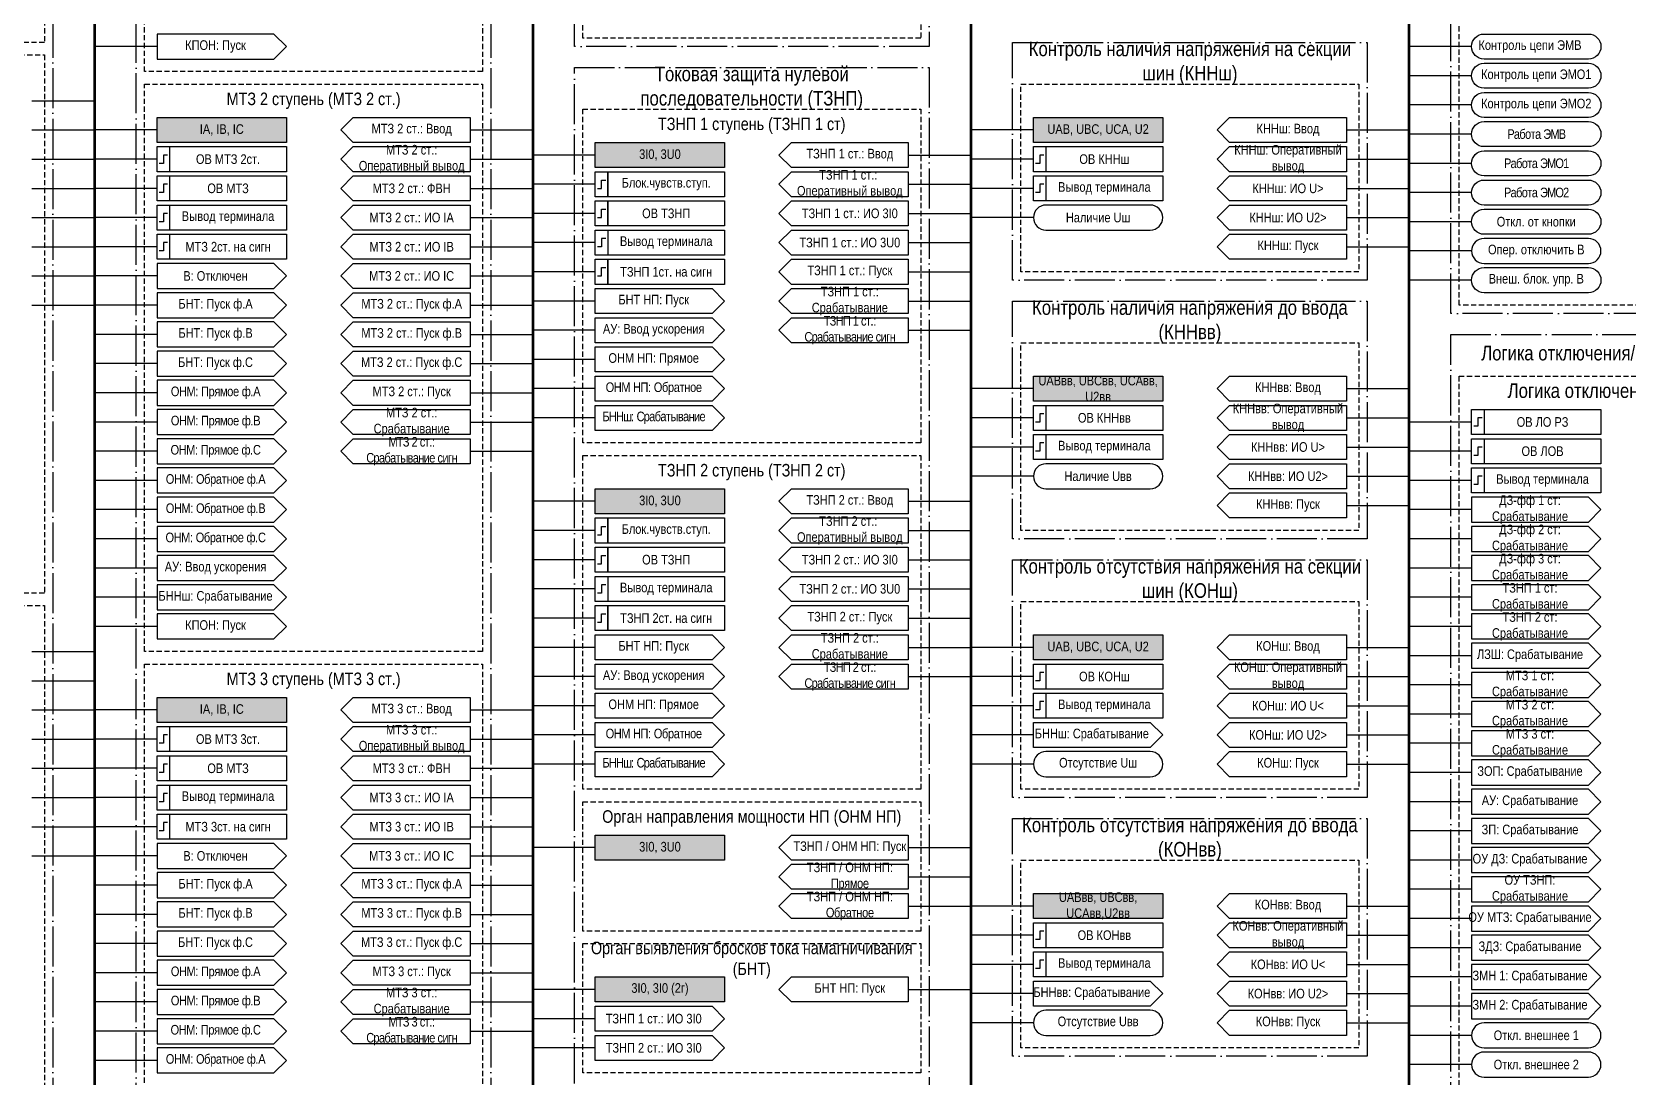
# Model space of a CAD drawing. Header units: millimetres. Extents: x -32357 to 1150, y -489 to 2440.
# Drawn here: x 300 to 682.5, y 588 to 838.5 of the extents above; entities that cross this region are included whole.
import ezdxf

# ---------------------------------------------------------------- set-up
doc = ezdxf.new("R2010")
doc.units = ezdxf.units.MM
doc.linetypes.add('ACAD_ISO04W100', pattern=[30, 24, -3, 0, -3])
doc.linetypes.add('штриховая2', pattern=[0.375, 0.25, -0.125])
doc.layers.add('TEXT', color=7, linetype='Continuous', lineweight=25)
doc.styles.add('2.5_Gost_RD', font='ARIALN.TTF', dxfattribs={"height": 2.5})
doc.styles.add('3.5_Gost_RD', font='ARIALN.TTF', dxfattribs={"height": 3.5})

msp = doc.modelspace()

# ---------------------------------------------------------------- hatches: boundary and pattern name
at = {"ltscale": 100, "true_color": 0xf7941d}
h = msp.add_hatch(color=30, dxfattribs=at)
h.dxf.hatch_style = 1
h.paths.add_polyline_path([(330, 818), (361, 818), (361, 812), (330, 812)])
h = msp.add_hatch(color=30, dxfattribs=at)
h.dxf.hatch_style = 1
h.paths.add_polyline_path([(540, 818), (571, 818), (571, 812), (540, 812)])
h = msp.add_hatch(color=30, dxfattribs=at)
h.dxf.hatch_style = 1
h.paths.add_polyline_path([(435, 812), (466, 812), (466, 806), (435, 806)])
h = msp.add_hatch(color=30, dxfattribs=at)
h.dxf.hatch_style = 1
h.paths.add_polyline_path([(540, 756), (571, 756), (571, 750), (540, 750)])
h = msp.add_hatch(color=30, dxfattribs=at)
h.dxf.hatch_style = 1
h.paths.add_polyline_path([(435, 729), (466, 729), (466, 723), (435, 723)])
h = msp.add_hatch(color=30, dxfattribs=at)
h.dxf.hatch_style = 1
h.paths.add_polyline_path([(540, 694), (571, 694), (571, 688), (540, 688)])
h = msp.add_hatch(color=30, dxfattribs=at)
h.dxf.hatch_style = 1
h.paths.add_polyline_path([(330, 679), (361, 679), (361, 673), (330, 673)])
h = msp.add_hatch(color=30, dxfattribs=at)
h.dxf.hatch_style = 1
h.paths.add_polyline_path([(435, 646), (466, 646), (466, 640), (435, 640)])
h = msp.add_hatch(color=30, dxfattribs=at)
h.dxf.hatch_style = 1
h.paths.add_polyline_path([(540, 632), (571, 632), (571, 626), (540, 626)])
h = msp.add_hatch(color=30, dxfattribs=at)
h.dxf.hatch_style = 1
h.paths.add_polyline_path([(435, 612), (466, 612), (466, 606), (435, 606)])

# ---------------------------------------------------------------- linework, layer by layer
at = {"lineweight": 100, "ltscale": 100}
for p, q in [((315, 980), (315, 30)), ((420, 980), (420, 30)), ((525, 980), (525, 30)), ((630, 980), (630, 30))]:
    msp.add_line(p, q, dxfattribs=at)
at = {"ltscale": 100}
for p, q in [((330, 835), (315, 835)), ((645, 835), (630, 835)), ((645, 828), (630, 828)), ((300, 822), (315, 822)), ((645, 821), (630, 821)), ((300, 815), (315, 815)), ((330, 815), (315, 815)), ((405, 815), (420, 815)), ((540, 815), (525, 815)), ((615, 815), (630, 815)), ((645, 814), (630, 814)), ((300, 808), (315, 808)), ((330, 808), (315, 808)), ((405, 808), (420, 808)), ((435, 809), (420, 809)), ((510, 809), (525, 809)), ((540, 808), (525, 808)), ((615, 808), (630, 808)), ((645, 807), (630, 807)), ((300, 801), (315, 801)), ((330, 801), (315, 801)), ((405, 801), (420, 801)), ((435, 802), (420, 802)), ((510, 802), (525, 802)), ((540, 801), (525, 801)), ((615, 801), (630, 801)), ((645, 800), (630, 800)), ((300, 794), (315, 794)), ((330, 794), (315, 794)), ((405, 794), (420, 794)), ((435, 795), (420, 795)), ((510, 795), (525, 795)), ((540, 794), (525, 794)), ((615, 794), (630, 794)), ((645, 793), (630, 793)), ((435, 788), (420, 788)), ((510, 788), (525, 788)), ((300, 787), (315, 787)), ((330, 787), (315, 787)), ((405, 787), (420, 787)), ((615, 787), (630, 787)), ((645, 786), (630, 786)), ((435, 781), (420, 781)), ((510, 781), (525, 781)), ((300, 780), (315, 780)), ((330, 780), (315, 780)), ((405, 780), (420, 780)), ((645, 779), (630, 779)), ((300, 773), (315, 773)), ((330, 773), (315, 773)), ((405, 773), (420, 773)), ((435, 774), (420, 774)), ((510, 774), (525, 774)), ((330, 766), (315, 766)), ((405, 766), (420, 766)), ((435, 767), (420, 767)), ((510, 767), (525, 767)), ((330, 759), (315, 759)), ((405, 759), (420, 759)), ((435, 760), (420, 760)), ((330, 752), (315, 752)), ((405, 752), (420, 752)), ((435, 753), (420, 753)), ((540, 753), (525, 753)), ((615, 753), (630, 753)), ((435, 746), (420, 746)), ((540, 746), (525, 746)), ((615, 746), (630, 746)), ((330, 745), (315, 745)), ((405, 745), (420, 745)), ((645, 745), (630, 745)), ((540, 739), (525, 739)), ((615, 739), (630, 739)), ((330, 738), (315, 738)), ((405, 738), (420, 738)), ((645, 738), (630, 738)), ((330, 731), (315, 731)), ((540, 732), (525, 732)), ((615, 732), (630, 732)), ((645, 731), (630, 731)), ((330, 724), (315, 724)), ((435, 726), (420, 726)), ((510, 726), (525, 726)), ((615, 725), (630, 725)), ((645, 724), (630, 724)), ((330, 717), (315, 717)), ((435, 719), (420, 719)), ((510, 719), (525, 719)), ((645, 717), (630, 717)), ((435, 712), (420, 712)), ((510, 712), (525, 712)), ((330, 710), (315, 710)), ((645, 710), (630, 710)), ((435, 705), (420, 705)), ((510, 705), (525, 705)), ((330, 703), (315, 703)), ((645, 703), (630, 703)), ((435, 698), (420, 698)), ((510, 698), (525, 698)), ((330, 696), (315, 696)), ((645, 696), (630, 696)), ((300, 690), (315, 690)), ((435, 691), (420, 691)), ((510, 691), (525, 691)), ((540, 691), (525, 691)), ((615, 691), (630, 691)), ((645, 689), (630, 689)), ((300, 683), (315, 683)), ((435, 684), (420, 684)), ((510, 684), (525, 684)), ((540, 684), (525, 684)), ((615, 684), (630, 684)), ((645, 682), (630, 682)), ((300, 676), (315, 676)), ((330, 676), (315, 676)), ((405, 676), (420, 676)), ((435, 677), (420, 677)), ((540, 677), (525, 677)), ((615, 677), (630, 677)), ((645, 675), (630, 675)), ((435, 670), (420, 670)), ((540, 670), (525, 670)), ((615, 670), (630, 670)), ((300, 669), (315, 669)), ((330, 669), (315, 669)), ((405, 669), (420, 669)), ((645, 668), (630, 668)), ((300, 662), (315, 662)), ((330, 662), (315, 662)), ((405, 662), (420, 662)), ((435, 663), (420, 663)), ((540, 663), (525, 663)), ((615, 663), (630, 663)), ((645, 661), (630, 661)), ((300, 655), (315, 655)), ((330, 655), (315, 655)), ((405, 655), (420, 655)), ((645, 654), (630, 654)), ((300, 648), (315, 648)), ((330, 648), (315, 648)), ((405, 648), (420, 648)), ((645, 647), (630, 647)), ((435, 643), (420, 643)), ((510, 643), (525, 643)), ((300, 641), (315, 641)), ((330, 641), (315, 641)), ((405, 641), (420, 641)), ((645, 640), (630, 640)), ((510, 636), (525, 636)), ((330, 634), (315, 634)), ((405, 634), (420, 634)), ((645, 633), (630, 633)), ((510, 629), (525, 629)), ((540, 629), (525, 629)), ((615, 629), (630, 629)), ((330, 627), (315, 627)), ((405, 627), (420, 627)), ((645, 626), (630, 626)), ((330, 620), (315, 620)), ((405, 620), (420, 620)), ((540, 622), (525, 622)), ((615, 622), (630, 622)), ((645, 619), (630, 619)), ((330, 613), (315, 613)), ((405, 613), (420, 613)), ((540, 615), (525, 615)), ((615, 615), (630, 615)), ((435, 609), (420, 609)), ((510, 609), (525, 609)), ((645, 612), (630, 612)), ((330, 606), (315, 606)), ((405, 606), (420, 606)), ((540, 608), (525, 608)), ((615, 608), (630, 608)), ((645, 605), (630, 605)), ((435, 602), (420, 602)), ((540, 601), (525, 601)), ((615, 601), (630, 601)), ((330, 599), (315, 599)), ((405, 599), (420, 599)), ((645, 598), (630, 598)), ((435, 595), (420, 595)), ((330, 592), (315, 592)), ((645, 591), (630, 591))]:
    msp.add_line(p, q, dxfattribs=at)
at = {"color": 251, "linetype": 'ACAD_ISO04W100', "lineweight": 30, "ltscale": 0.4, "true_color": 0x58595b}
for points in [[(220, 975), (305, 975), (305, 353), (220, 353)], [(325, 975), (410, 975), (410, 214), (325, 214)], [(640, 975), (725, 975), (725, 771), (640, 771)], [(430, 899), (515, 899), (515, 835), (430, 835)], [(535, 836), (620, 836), (620, 779), (535, 779)], [(430, 830), (515, 830), (515, 526), (430, 526)], [(535, 774), (620, 774), (620, 717), (535, 717)], [(640, 766), (725, 766), (725, 69), (640, 69)], [(535, 712), (620, 712), (620, 655), (535, 655)], [(535, 650), (620, 650), (620, 593), (535, 593)]]:
    msp.add_lwpolyline(points, close=True, dxfattribs=at)
at = {"linetype": 'штриховая2', "ltscale": 5}
for points in [[(222, 965), (303, 965), (303, 836), (222, 836)], [(327, 965), (408, 965), (408, 829), (327, 829)], [(642, 965), (723, 965), (723, 773), (642, 773)], [(432, 889), (513, 889), (513, 837), (432, 837)], [(222, 833), (303, 833), (303, 704), (222, 704)], [(327, 826), (408, 826), (408, 690), (327, 690)], [(537, 826), (618, 826), (618, 781), (537, 781)], [(432, 820), (513, 820), (513, 740), (432, 740)], [(537, 764), (618, 764), (618, 719), (537, 719)], [(642, 756), (723, 756), (723, 571), (642, 571)], [(432, 737), (513, 737), (513, 657), (432, 657)], [(222, 701), (303, 701), (303, 572), (222, 572)], [(537, 702), (618, 702), (618, 657), (537, 657)], [(327, 687), (408, 687), (408, 551), (327, 551)], [(432, 654), (513, 654), (513, 623), (432, 623)], [(537, 640), (618, 640), (618, 595), (537, 595)], [(432, 620), (513, 620), (513, 589), (432, 589)]]:
    msp.add_lwpolyline(points, close=True, dxfattribs=at)
at = {"ltscale": 100}
for points in [[(361, 835), (358, 838), (330, 838), (330, 832), (358, 832), (361, 835)], [(405, 798), (377, 798), (374, 801), (377, 804), (405, 804), (405, 798), (377, 798), (374, 801), (377, 804), (405, 804)], [(361, 780), (358, 783), (330, 783), (330, 777), (358, 777), (361, 780)], [(361, 773), (358, 776), (330, 776), (330, 770), (358, 770), (361, 773)], [(361, 766), (358, 769), (330, 769), (330, 763), (358, 763), (361, 766)], [(361, 759), (358, 762), (330, 762), (330, 756), (358, 756), (361, 759)], [(361, 752), (358, 755), (330, 755), (330, 749), (358, 749), (361, 752)], [(361, 745), (358, 748), (330, 748), (330, 742), (358, 742), (361, 745)], [(361, 738), (358, 741), (330, 741), (330, 735), (358, 735), (361, 738)], [(361, 731), (358, 734), (330, 734), (330, 728), (358, 728), (361, 731)], [(361, 724), (358, 727), (330, 727), (330, 721), (358, 721), (361, 724)], [(676, 724), (673, 727), (645, 727), (645, 721), (673, 721), (676, 724)], [(361, 717), (358, 720), (330, 720), (330, 714), (358, 714), (361, 717)], [(676, 717), (673, 720), (645, 720), (645, 714), (673, 714), (676, 717)], [(361, 710), (358, 713), (330, 713), (330, 707), (358, 707), (361, 710)], [(676, 710), (673, 713), (645, 713), (645, 707), (673, 707), (676, 710)], [(361, 703), (358, 706), (330, 706), (330, 700), (358, 700), (361, 703)], [(676, 703), (673, 706), (645, 706), (645, 700), (673, 700), (676, 703)], [(361, 696), (358, 699), (330, 699), (330, 693), (358, 693), (361, 696)], [(676, 696), (673, 699), (645, 699), (645, 693), (673, 693), (676, 696)], [(676, 689), (673, 692), (645, 692), (645, 686), (673, 686), (676, 689)], [(676, 682), (673, 685), (645, 685), (645, 679), (673, 679), (676, 682)], [(676, 675), (673, 678), (645, 678), (645, 672), (673, 672), (676, 675)], [(676, 668), (673, 671), (645, 671), (645, 665), (673, 665), (676, 668)], [(405, 659), (377, 659), (374, 662), (377, 665), (405, 665), (405, 659), (377, 659), (374, 662), (377, 665), (405, 665)], [(676, 661), (673, 664), (645, 664), (645, 658), (673, 658), (676, 661)], [(676, 654), (673, 657), (645, 657), (645, 651), (673, 651), (676, 654)], [(676, 647), (673, 650), (645, 650), (645, 644), (673, 644), (676, 647)], [(361, 641), (358, 644), (330, 644), (330, 638), (358, 638), (361, 641)], [(676, 640), (673, 643), (645, 643), (645, 637), (673, 637), (676, 640)], [(361, 634), (358, 637), (330, 637), (330, 631), (358, 631), (361, 634)], [(676, 633), (673, 636), (645, 636), (645, 630), (673, 630), (676, 633)], [(361, 627), (358, 630), (330, 630), (330, 624), (358, 624), (361, 627)], [(676, 626), (673, 629), (645, 629), (645, 623), (673, 623), (676, 626)], [(361, 620), (358, 623), (330, 623), (330, 617), (358, 617), (361, 620)], [(676, 619), (673, 622), (645, 622), (645, 616), (673, 616), (676, 619)], [(361, 613), (358, 616), (330, 616), (330, 610), (358, 610), (361, 613)], [(676, 612), (673, 615), (645, 615), (645, 609), (673, 609), (676, 612)], [(361, 606), (358, 609), (330, 609), (330, 603), (358, 603), (361, 606)], [(435, 605), (463, 605), (466, 602), (463, 599), (435, 599), (435, 605)], [(676, 605), (673, 608), (645, 608), (645, 602), (673, 602), (676, 605)], [(361, 599), (358, 602), (330, 602), (330, 596), (358, 596), (361, 599)], [(435, 598), (463, 598), (466, 595), (463, 592), (435, 592), (435, 598)], [(361, 592), (358, 595), (330, 595), (330, 589), (358, 589), (361, 592)]]:
    msp.add_lwpolyline(points, dxfattribs=at)
for points in [[(648, 832, -1), (648, 838), (673, 838, -1), (673, 832)], [(648, 825, -1), (648, 831), (673, 831, -1), (673, 825)], [(648, 818, -1), (648, 824), (673, 824, -1), (673, 818)], [(648, 811, -1), (648, 817), (673, 817, -1), (673, 811)], [(648, 804, -1), (648, 810), (673, 810, -1), (673, 804)], [(648, 797, -1), (648, 803), (673, 803, -1), (673, 797)], [(543, 791), (568, 791, 1), (568, 797), (543, 797, 1)], [(648, 790, -1), (648, 796), (673, 796, -1), (673, 790)], [(648, 783), (673, 783, 1), (673, 789), (648, 789, 1)], [(648, 776, -1), (648, 782), (673, 782, -1), (673, 776)], [(543, 729), (568, 729, 1), (568, 735), (543, 735, 1)], [(543, 660), (568, 660, 1), (568, 666), (543, 666, 1)], [(543, 598), (568, 598, 1), (568, 604), (543, 604, 1)], [(648, 595), (673, 595, 1), (673, 601), (648, 601, 1)], [(648, 588), (673, 588, 1), (673, 594), (648, 594, 1)]]:
    msp.add_lwpolyline(points, format="xyb", close=True, dxfattribs=at)
for points in [[(330, 818), (361, 818), (361, 812), (330, 812)], [(405, 818), (405, 812), (377, 812), (374, 815), (377, 818)], [(540, 818), (571, 818), (571, 812), (540, 812)], [(615, 818), (615, 812), (587, 812), (584, 815), (587, 818)], [(330, 811), (333, 811), (333, 805), (330, 805)], [(330, 811), (361, 811), (361, 805), (330, 805)], [(405, 811), (405, 805), (377, 805), (374, 808), (377, 811)], [(435, 812), (466, 812), (466, 806), (435, 806)], [(510, 812), (510, 806), (482, 806), (479, 809), (482, 812)], [(540, 811), (543, 811), (543, 805), (540, 805)], [(540, 811), (571, 811), (571, 805), (540, 805)], [(615, 811), (615, 805), (587, 805), (584, 808), (587, 811)], [(330, 804), (333, 804), (333, 798), (330, 798)], [(330, 804), (361, 804), (361, 798), (330, 798)], [(435, 805), (438, 805), (438, 799), (435, 799)], [(438, 805), (466, 805), (466, 799), (438, 799)], [(510, 799), (482, 799), (479, 802), (482, 805), (510, 805)], [(540, 804), (543, 804), (543, 798), (540, 798)], [(540, 804), (571, 804), (571, 798), (540, 798)], [(587, 804), (615, 804), (615, 798), (587, 798), (584, 801)], [(330, 797), (333, 797), (333, 791), (330, 791)], [(330, 797), (361, 797), (361, 791), (330, 791)], [(405, 797), (405, 791), (377, 791), (374, 794), (377, 797)], [(435, 798), (438, 798), (438, 792), (435, 792)], [(438, 798), (466, 798), (466, 792), (438, 792)], [(510, 798), (510, 792), (482, 792), (479, 795), (482, 798)], [(587, 797), (615, 797), (615, 791), (587, 791), (584, 794)], [(330, 790), (333, 790), (333, 784), (330, 784)], [(330, 790), (361, 790), (361, 784), (330, 784)], [(405, 790), (405, 784), (377, 784), (374, 787), (377, 790)], [(435, 791), (438, 791), (438, 785), (435, 785)], [(435, 791), (466, 791), (466, 785), (435, 785)], [(510, 791), (510, 785), (482, 785), (479, 788), (482, 791)], [(587, 790), (615, 790), (615, 784), (587, 784), (584, 787)], [(405, 783), (405, 777), (377, 777), (374, 780), (377, 783)], [(435, 784), (438, 784), (438, 778), (435, 778)], [(438, 784), (466, 784), (466, 778), (438, 778)], [(479, 781), (482, 784), (510, 784), (510, 778), (482, 778)], [(463, 777), (466, 774), (463, 771), (435, 771), (435, 777)], [(479, 774), (482, 777), (510, 777), (510, 771), (482, 771)], [(405, 776), (405, 770), (377, 770), (374, 773), (377, 776)], [(405, 769), (405, 763), (377, 763), (374, 766), (377, 769)], [(463, 770), (466, 767), (463, 764), (435, 764), (435, 770)], [(479, 767), (482, 770), (510, 770), (510, 764), (482, 764)], [(405, 762), (405, 756), (377, 756), (374, 759), (377, 762)], [(463, 763), (466, 760), (463, 757), (435, 757), (435, 763)], [(405, 755), (405, 749), (377, 749), (374, 752), (377, 755)], [(463, 756), (466, 753), (463, 750), (435, 750), (435, 756)], [(540, 756), (571, 756), (571, 750), (540, 750)], [(615, 756), (615, 750), (587, 750), (584, 753), (587, 756)], [(405, 748), (405, 742), (377, 742), (374, 745), (377, 748)], [(463, 749), (466, 746), (463, 743), (435, 743), (435, 749)], [(540, 749), (543, 749), (543, 743), (540, 743)], [(540, 749), (571, 749), (571, 743), (540, 743)], [(615, 749), (615, 743), (587, 743), (584, 746), (587, 749)], [(645, 748), (676, 748), (676, 742), (645, 742)], [(645, 748), (648, 748), (648, 742), (645, 742)], [(405, 741), (405, 735), (377, 735), (374, 738), (377, 741)], [(540, 742), (543, 742), (543, 736), (540, 736)], [(540, 742), (571, 742), (571, 736), (540, 736)], [(587, 742), (615, 742), (615, 736), (587, 736), (584, 739)], [(645, 741), (648, 741), (648, 735), (645, 735)], [(645, 741), (676, 741), (676, 735), (645, 735)], [(587, 735), (615, 735), (615, 729), (587, 729), (584, 732)], [(645, 734), (648, 734), (648, 728), (645, 728)], [(645, 734), (676, 734), (676, 728), (645, 728)], [(435, 729), (466, 729), (466, 723), (435, 723)], [(510, 729), (510, 723), (482, 723), (479, 726), (482, 729)], [(587, 728), (615, 728), (615, 722), (587, 722), (584, 725)], [(435, 722), (438, 722), (438, 716), (435, 716)], [(438, 722), (466, 722), (466, 716), (438, 716)], [(510, 716), (482, 716), (479, 719), (482, 722), (510, 722)], [(435, 715), (438, 715), (438, 709), (435, 709)], [(438, 715), (466, 715), (466, 709), (438, 709)], [(510, 715), (510, 709), (482, 709), (479, 712), (482, 715)], [(435, 708), (438, 708), (438, 702), (435, 702)], [(435, 708), (466, 708), (466, 702), (435, 702)], [(510, 708), (510, 702), (482, 702), (479, 705), (482, 708)], [(435, 701), (438, 701), (438, 695), (435, 695)], [(438, 701), (466, 701), (466, 695), (438, 695)], [(479, 698), (482, 701), (510, 701), (510, 695), (482, 695)], [(463, 694), (466, 691), (463, 688), (435, 688), (435, 694)], [(479, 691), (482, 694), (510, 694), (510, 688), (482, 688)], [(540, 694), (571, 694), (571, 688), (540, 688)], [(615, 694), (615, 688), (587, 688), (584, 691), (587, 694)], [(463, 687), (466, 684), (463, 681), (435, 681), (435, 687)], [(479, 684), (482, 687), (510, 687), (510, 681), (482, 681)], [(540, 687), (543, 687), (543, 681), (540, 681)], [(540, 687), (571, 687), (571, 681), (540, 681)], [(615, 687), (615, 681), (587, 681), (584, 684), (587, 687)], [(330, 679), (361, 679), (361, 673), (330, 673)], [(405, 679), (405, 673), (377, 673), (374, 676), (377, 679)], [(463, 680), (466, 677), (463, 674), (435, 674), (435, 680)], [(540, 680), (543, 680), (543, 674), (540, 674)], [(540, 680), (571, 680), (571, 674), (540, 674)], [(587, 680), (615, 680), (615, 674), (587, 674), (584, 677)], [(330, 672), (333, 672), (333, 666), (330, 666)], [(330, 672), (361, 672), (361, 666), (330, 666)], [(405, 672), (405, 666), (377, 666), (374, 669), (377, 672)], [(463, 673), (466, 670), (463, 667), (435, 667), (435, 673)], [(540, 673), (568, 673), (571, 670), (568, 667), (540, 667)], [(587, 673), (615, 673), (615, 667), (587, 667), (584, 670)], [(463, 666), (466, 663), (463, 660), (435, 660), (435, 666)], [(587, 666), (615, 666), (615, 660), (587, 660), (584, 663)], [(330, 665), (333, 665), (333, 659), (330, 659)], [(330, 665), (361, 665), (361, 659), (330, 659)], [(330, 658), (333, 658), (333, 652), (330, 652)], [(330, 658), (361, 658), (361, 652), (330, 652)], [(405, 658), (405, 652), (377, 652), (374, 655), (377, 658)], [(330, 651), (333, 651), (333, 645), (330, 645)], [(330, 651), (361, 651), (361, 645), (330, 645)], [(405, 651), (405, 645), (377, 645), (374, 648), (377, 651)], [(405, 644), (405, 638), (377, 638), (374, 641), (377, 644)], [(435, 646), (466, 646), (466, 640), (435, 640)], [(510, 640), (482, 640), (479, 643), (482, 646), (510, 646)], [(510, 633), (482, 633), (479, 636), (482, 639), (510, 639)], [(405, 637), (405, 631), (377, 631), (374, 634), (377, 637)], [(510, 626), (482, 626), (479, 629), (482, 632), (510, 632)], [(540, 632), (571, 632), (571, 626), (540, 626)], [(615, 632), (615, 626), (587, 626), (584, 629), (587, 632)], [(405, 630), (405, 624), (377, 624), (374, 627), (377, 630)], [(540, 625), (543, 625), (543, 619), (540, 619)], [(540, 625), (571, 625), (571, 619), (540, 619)], [(615, 625), (615, 619), (587, 619), (584, 622), (587, 625)], [(405, 623), (405, 617), (377, 617), (374, 620), (377, 623)], [(405, 616), (405, 610), (377, 610), (374, 613), (377, 616)], [(540, 618), (543, 618), (543, 612), (540, 612)], [(540, 618), (571, 618), (571, 612), (540, 612)], [(587, 618), (615, 618), (615, 612), (587, 612), (584, 615)], [(405, 609), (405, 603), (377, 603), (374, 606), (377, 609)], [(435, 612), (466, 612), (466, 606), (435, 606)], [(510, 606), (482, 606), (479, 609), (482, 612), (510, 612)], [(540, 611), (568, 611), (571, 608), (568, 605), (540, 605)], [(587, 611), (615, 611), (615, 605), (587, 605), (584, 608)], [(405, 602), (405, 596), (377, 596), (374, 599), (377, 602)], [(587, 604), (615, 604), (615, 598), (587, 598), (584, 601)]]:
    msp.add_lwpolyline(points, close=True, dxfattribs=at)
at = {"lineweight": 30, "ltscale": 100}
for points in [[(332.5, 809), (331.5, 809), (331.5, 807), (330.5, 807)], [(542.5, 809), (541.5, 809), (541.5, 807), (540.5, 807)], [(332.5, 802), (331.5, 802), (331.5, 800), (330.5, 800)], [(435.5, 801), (436.5, 801), (436.5, 803), (437.5, 803)], [(542.5, 802), (541.5, 802), (541.5, 800), (540.5, 800)], [(435.5, 794), (436.5, 794), (436.5, 796), (437.5, 796)], [(332.5, 795), (331.5, 795), (331.5, 793), (330.5, 793)], [(332.5, 788), (331.5, 788), (331.5, 786), (330.5, 786)], [(437.5, 789), (436.5, 789), (436.5, 787), (435.5, 787)], [(435.5, 780), (436.5, 780), (436.5, 782), (437.5, 782)], [(542.5, 747), (541.5, 747), (541.5, 745), (540.5, 745)], [(647.5, 746), (646.5, 746), (646.5, 744), (645.5, 744)], [(542.5, 740), (541.5, 740), (541.5, 738), (540.5, 738)], [(647.5, 739), (646.5, 739), (646.5, 737), (645.5, 737)], [(647.5, 732), (646.5, 732), (646.5, 730), (645.5, 730)], [(435.5, 718), (436.5, 718), (436.5, 720), (437.5, 720)], [(435.5, 711), (436.5, 711), (436.5, 713), (437.5, 713)], [(437.5, 706), (436.5, 706), (436.5, 704), (435.5, 704)], [(435.5, 697), (436.5, 697), (436.5, 699), (437.5, 699)], [(542.5, 685), (541.5, 685), (541.5, 683), (540.5, 683)], [(542.5, 678), (541.5, 678), (541.5, 676), (540.5, 676)], [(332.5, 670), (331.5, 670), (331.5, 668), (330.5, 668)], [(332.5, 663), (331.5, 663), (331.5, 661), (330.5, 661)], [(332.5, 656), (331.5, 656), (331.5, 654), (330.5, 654)], [(332.5, 649), (331.5, 649), (331.5, 647), (330.5, 647)], [(542.5, 623), (541.5, 623), (541.5, 621), (540.5, 621)], [(542.5, 616), (541.5, 616), (541.5, 614), (540.5, 614)]]:
    msp.add_lwpolyline(points, dxfattribs=at)

# ---------------------------------------------------------------- texts
at = {"ltscale": 100, "char_height": 2.3, "attachment_point": 5, "style": '2.5_Gost_RD'}
for s, insert, width in [('КПОН: Пуск', (344, 835), 28), ('МТЗ 2 ст.: Ввод', (391, 815), 28), ('КННш: Ввод', (601, 815), 28), ('МТЗ 2 ст.: Оперативный вывод', (391, 808), 28), ('КННш: Оперативный вывод', (601, 808), 28), ('МТЗ 2 ст.: ФВН', (391, 801), 28), ('КННш: ИО U>', (601, 801), 28), ('Вывод терминала', (347, 794), 28), ('МТЗ 2 ст.: ИО IА', (391, 794), 28), ('КННш: ИО U2>', (601, 794), 28), ('МТЗ 2ст. на сигн', (347, 787), 28), ('МТЗ 2 ст.: ИО IВ', (391, 787), 28), ('КННш: Пуск', (601, 787), 28), ('Опер. отключить В', (660.5, 786), 31), ('МТЗ 2 ст.: ИО IС', (391, 780), 28), ('МТЗ 2 ст.: Пуск ф.А', (391, 773), 28), ('\\pt25.3;БНТ НП: Пуск', (449, 774), 28), ('МТЗ 2 ст.: Пуск ф.В', (391, 766), 28), ('МТЗ 2 ст.: Пуск ф.С', (391, 759), 28), ('МТЗ 2 ст.: Пуск', (391, 752), 28), ('КННвв: Ввод', (601, 753), 28), ('МТЗ 2 ст.: Срабатывание ', (391, 745), 28), ('КННвв: Оперативный вывод', (601, 746), 28), ('{\\T0.9;МТЗ 2 ст.: Срабатывание сигн}', (391, 738), 28), ('КННвв: ИО U>', (601, 739), 28), ('КННвв: ИО U2>', (601, 732), 28), ('КННвв: Пуск', (601, 725), 28), ('КПОН: Пуск', (344, 696), 28), ('\\pt25.3;БНТ НП: Пуск', (449, 691), 28), ('КОНш: Ввод', (601, 691), 28), ('КОНш: Оперативный вывод', (601, 684), 28), ('МТЗ 3 ст.: Ввод', (391, 676), 28), ('КОНш: ИО U<', (601, 677), 28), ('МТЗ 3 ст.: Оперативный вывод', (391, 669), 28), ('КОНш: ИО U2>', (601, 670), 28), ('МТЗ 3 ст.: ФВН', (391, 662), 28), ('КОНш: Пуск', (601, 663), 28), ('Вывод терминала', (347, 655), 28), ('МТЗ 3 ст.: ИО IА', (391, 655), 28), ('МТЗ 3ст. на сигн', (347, 648), 28), ('МТЗ 3 ст.: ИО IВ', (391, 648), 28), ('МТЗ 3 ст.: ИО IС', (391, 641), 28), ('МТЗ 3 ст.: Пуск ф.А', (391, 634), 28), ('МТЗ 3 ст.: Пуск ф.В', (391, 627), 28), ('КОНвв: Ввод', (601, 629), 28), ('КОНвв: Оперативный вывод', (601, 622), 28), ('МТЗ 3 ст.: Пуск ф.С', (391, 620), 28), ('КОНвв: ИО U<', (601, 615), 28), ('МТЗ 3 ст.: Пуск', (391, 613), 28), ('МТЗ 3 ст.: Срабатывание ', (391, 606), 28), ('БНТ НП: Пуск', (496, 609), 28), ('КОНвв: ИО U2>', (601, 608), 28), ('{\\T0.9;МТЗ 3 ст.: Срабатывание сигн}', (391, 599), 28), ('КОНвв: Пуск', (601, 601), 28)]:
    msp.add_mtext(s, dxfattribs=dict(at, insert=insert, width=width))
at = {"color": 30, "ltscale": 100, "attachment_point": 5, "style": '3.5_Gost_RD'}
for s, insert, char_height, width in [('Контроль наличия напряжения на секции шин (КННш)', (577.5, 831), 3.5, 85), ('{\\C30;\\c1938679;Токовая защита нулевой \\Pпоследовательности (ТЗНП)}', (472.5, 825), 3.5, 85), ('{\\C30;\\c1938679;МТЗ 2 ступень (МТЗ 2 ст.)}', (367.5, 822), 3, 81), ('{\\C30;\\c1938679;ТЗНП 1 ступень (ТЗНП 1 ст)}', (472.5, 816), 3, 81), ('Контроль наличия напряжения до ввода\\P(КННвв)', (577.5, 769), 3.5, 85), ('Логика отключения/ включения (ЛОВ)', (682.5, 761), 3.5, 85), ('Логика отключения РЗ (ЛО РЗ)', (682.5, 752), 3.5, 81), ('{\\C30;\\c1938679;ТЗНП 2 ступень (ТЗНП 2 ст)}', (472.5, 733), 3, 81), ('Контроль отсутствия напряжения на секции шин (КОНш)', (577.5, 707), 3.5, 85), ('{\\C30;\\c1938679;МТЗ 3 ступень (МТЗ 3 ст.)}', (367.5, 683), 3, 81), ('\\pt147;{\\C30;\\c1938679;Орган направления мощности НП (ОНМ НП)}', (472.5, 650), 3, 81), ('Контроль отсутствия напряжения до ввода (КОНвв)', (577.5, 645), 3.5, 85), ('{\\C30;\\c1938679;Орган выявления бросков тока намагничивания (БНТ)}', (472.5, 616), 3, 81)]:
    msp.add_mtext(s, dxfattribs=dict(at, insert=insert, char_height=char_height, width=width))
at = {"color": 0, "ltscale": 100, "char_height": 2.3, "width": 28, "attachment_point": 5, "style": '2.5_Gost_RD'}
for s, insert in [('{\\C256;ТЗНП / ОНМ НП: Пуск }', (496, 643)), ('{\\C256;ТЗНП / ОНМ НП\\T0.95;: Прямое}', (496, 636)), ('{\\C256;ТЗНП / ОНМ НП\\T0.95;: Обратное}', (496, 629))]:
    msp.add_mtext(s, dxfattribs=dict(at, insert=insert))
at = {"layer": 'TEXT', "ltscale": 100, "char_height": 2.3, "attachment_point": 5, "style": '2.5_Gost_RD'}
for s, insert, width in [('Контроль цепи ЭМВ', (659, 835), 28), ('Контроль цепи ЭМО2', (660.5, 821), 31), ('IA, IB, IC', (345.5, 815), 31), ('{\\T0.9;Работа ЭМВ}', (660.5, 814), 31), ('ОВ МТЗ 2ст.', (347, 808), 28), ('ТЗНП 1 ст.: Ввод', (496, 809), 28), ('{\\T0.9;Работа ЭМО1}', (660.5, 807), 31), ('ТЗНП 1 ст.:  Оперативный вывод', (496, 802), 28), ('ОВ МТЗ', (347, 801), 28), ('{\\T0.9;Работа ЭМО2}', (660.5, 800), 31), ('ТЗНП 1 ст.: ИО 3I0', (496, 795), 28), ('Откл. от кнопки', (660.5, 793), 31), ('ТЗНП 1 ст.: ИО 3U0', (496, 788), 28), ('В: Отключен', (344, 780), 28), ('ТЗНП 1 ст.: Пуск', (496, 781), 28), ('Внеш. блок. упр. В', (660.5, 779), 31), ('ТЗНП 1 ст.: Срабатывание', (496, 774), 28), ('БНТ: Пуск ф.А', (344, 773), 28), ('{\\T0.9;ТЗНП 1 ст.: Срабатывание сигн}', (496, 767), 28), ('БНТ: Пуск ф.В', (344, 766), 28), ('АУ: Ввод ускорения', (449, 767), 28), ('ОНМ НП: Прямое', (449, 760), 28), ('БНТ: Пуск ф.С', (344, 759), 28), ('{\\T0.95;ОНМ: Прямое ф.А}', (344, 752), 28), ('{\\T0.95;ОНМ НП: Обратное}', (449, 753), 28), ('{\\T0.95;ОНМ: Прямое ф.В}', (344, 745), 28), ('{\\T0.9;БННш: Срабатывание}', (449, 746), 28), ('ОВ ЛО РЗ', (662, 745), 28), ('{\\T0.95;ОНМ: Прямое ф.С}', (344, 738), 28), ('ОВ ЛОВ', (662, 738), 28), ('{\\T0.95;ОНМ: Обратное ф.А}', (344, 731), 28), ('Вывод терминала', (662, 731), 28), ('ТЗНП 2 ст.: Ввод', (496, 726), 28), ('ДЗ-фф 1 ст: Срабатывание', (659, 724), 28), ('{\\T0.95;ОНМ: Обратное ф.В}', (344, 724), 28), ('ТЗНП 2 ст.:  Оперативный вывод', (496, 719), 28), ('ДЗ-фф 2 ст: Срабатывание', (659, 717), 28), ('{\\T0.95;ОНМ: Обратное ф.С}', (344, 717), 28), ('АУ: Ввод ускорения', (344, 710), 28), ('ТЗНП 2 ст.: ИО 3I0', (496, 712), 28), ('ДЗ-фф 3 ст: Срабатывание', (659, 710), 28), ('БННш: Срабатывание', (344, 703), 28), ('ТЗНП 2 ст.: ИО 3U0', (496, 705), 28), ('\\A1;ТЗНП 1 ст: {\\A0;Срабатывание}', (659, 703), 28), ('ТЗНП 2 ст.: Пуск', (496, 698), 28), ('\\A1;ТЗНП 2 ст: {\\A0;Срабатывание}', (659, 696), 28), ('ТЗНП 2 ст.: Срабатывание', (496, 691), 28), ('ЛЗШ: Срабатывание', (659, 689), 28), ('АУ: Ввод ускорения', (449, 684), 28), ('{\\T0.9;ТЗНП 2 ст.: Срабатывание сигн}', (496, 684), 28), ('\\A1;МТЗ 1 ст: Срабатывание', (659, 682), 28), ('IA, IB, IC', (345.5, 676), 31), ('ОНМ НП: Прямое', (449, 677), 28), ('\\A1;МТЗ 2 ст: Срабатывание', (659, 675), 28), ('ОВ МТЗ 3ст.', (347, 669), 28), ('{\\T0.95;ОНМ НП: Обратное}', (449, 670), 28), ('БННш: Срабатывание', (554, 670), 28), ('\\A1;МТЗ 3 ст: Срабатывание', (659, 668), 28), ('ОВ МТЗ', (347, 662), 28), ('{\\T0.9;БННш: Срабатывание}', (449, 663), 28), ('ЗОП: Срабатывание', (659, 661), 28), ('АУ: Срабатывание', (659, 654), 28), ('ЗП: Срабатывание', (659, 647), 28), ('В: Отключен', (344, 641), 28), ('ОУ ДЗ: Срабатывание ', (659, 640), 28), ('БНТ: Пуск ф.А', (344, 634), 28), ('ОУ ТЗНП: Срабатывание ', (659, 633), 28), ('БНТ: Пуск ф.В', (344, 627), 28), ('ОУ МТЗ: Срабатывание ', (659, 626), 28), ('БНТ: Пуск ф.С', (344, 620), 28), ('ЗДЗ: Срабатывание ', (659, 619), 28), ('{\\T0.95;ОНМ: Прямое ф.А}', (344, 613), 28), ('ЗМН 1: Срабатывание ', (659, 612), 28), ('БННвв: Срабатывание', (554, 608), 28), ('{\\T0.95;ОНМ: Прямое ф.В}', (344, 606), 28), ('ЗМН 2: Срабатывание ', (659, 605), 28), ('{\\T0.95;ОНМ: Прямое ф.С}', (344, 599), 28), ('ТЗНП 1 ст.: ИО 3I0', (449, 602), 28), ('Откл. внешнее 1', (660.5, 598), 31), ('{\\T0.95;ОНМ: Обратное ф.А}', (344, 592), 28), ('ТЗНП 2 ст.: ИО 3I0', (449, 595), 28), ('Откл. внешнее 2', (660.5, 591), 31)]:
    msp.add_mtext(s, dxfattribs=dict(at, insert=insert, width=width))
at = {"layer": 'TEXT', "color": 0, "ltscale": 100, "char_height": 2.3, "attachment_point": 5, "style": '2.5_Gost_RD'}
for s, insert, width in [('{\\C256;Контроль цепи ЭМО1}', (660.5, 828), 31), ('{\\C256;UAB, UBC, UCA, U2}', (555.5, 815), 31), ('{\\C256;3I0, 3U0}', (450.5, 809), 31), ('{\\C256;ОВ КННш}', (557, 808), 28), ('{\\C256;Блок.чувств.ступ.}', (452, 802), 28), ('{\\C256;Вывод терминала}', (557, 801), 28), ('{\\C256;ОВ ТЗНП}', (452, 795), 28), ('{\\C256;Наличие Uш}', (555.5, 794), 31), ('{\\C256;Вывод терминала}', (452, 788), 28), ('{\\C256;ТЗНП 1ст. на сигн}', (452, 781), 28), ('{\\C256;UABвв, UBCвв, UCAвв, U2вв}', (555.5, 753), 31), ('{\\C256;ОВ КННвв}', (557, 746), 28), ('{\\C256;Вывод терминала}', (557, 739), 28), ('{\\C256;Наличие Uвв}', (555.5, 732), 31), ('{\\C256;3I0, 3U0}', (450.5, 726), 31), ('{\\C256;Блок.чувств.ступ.}', (452, 719), 28), ('{\\C256;ОВ ТЗНП}', (452, 712), 28), ('{\\C256;Вывод терминала}', (452, 705), 28), ('{\\C256;ТЗНП 2ст. на сигн}', (452, 698), 28), ('{\\C256;UAB, UBC, UCA, U2}', (555.5, 691), 31), ('{\\C256;ОВ КОНш}', (557, 684), 28), ('{\\C256;Вывод терминала}', (557, 677), 28), ('{\\C256;Отсутствие Uш}', (555.5, 663), 31), ('{\\C256;3I0, 3U0}', (450.5, 643), 31), ('{\\C256;UABвв, UBCвв, UCAвв,U2вв}', (555.5, 629), 31), ('{\\C256;ОВ КОНвв}', (557, 622), 28), ('{\\C256;Вывод терминала}', (557, 615), 28), ('{\\C256;3I0, 3I0 (2г)}', (450.5, 609), 31), ('{\\C256;Отсутствие Uвв}', (555.5, 601), 31)]:
    msp.add_mtext(s, dxfattribs=dict(at, insert=insert, width=width))

doc.saveas('drawing.dxf')
